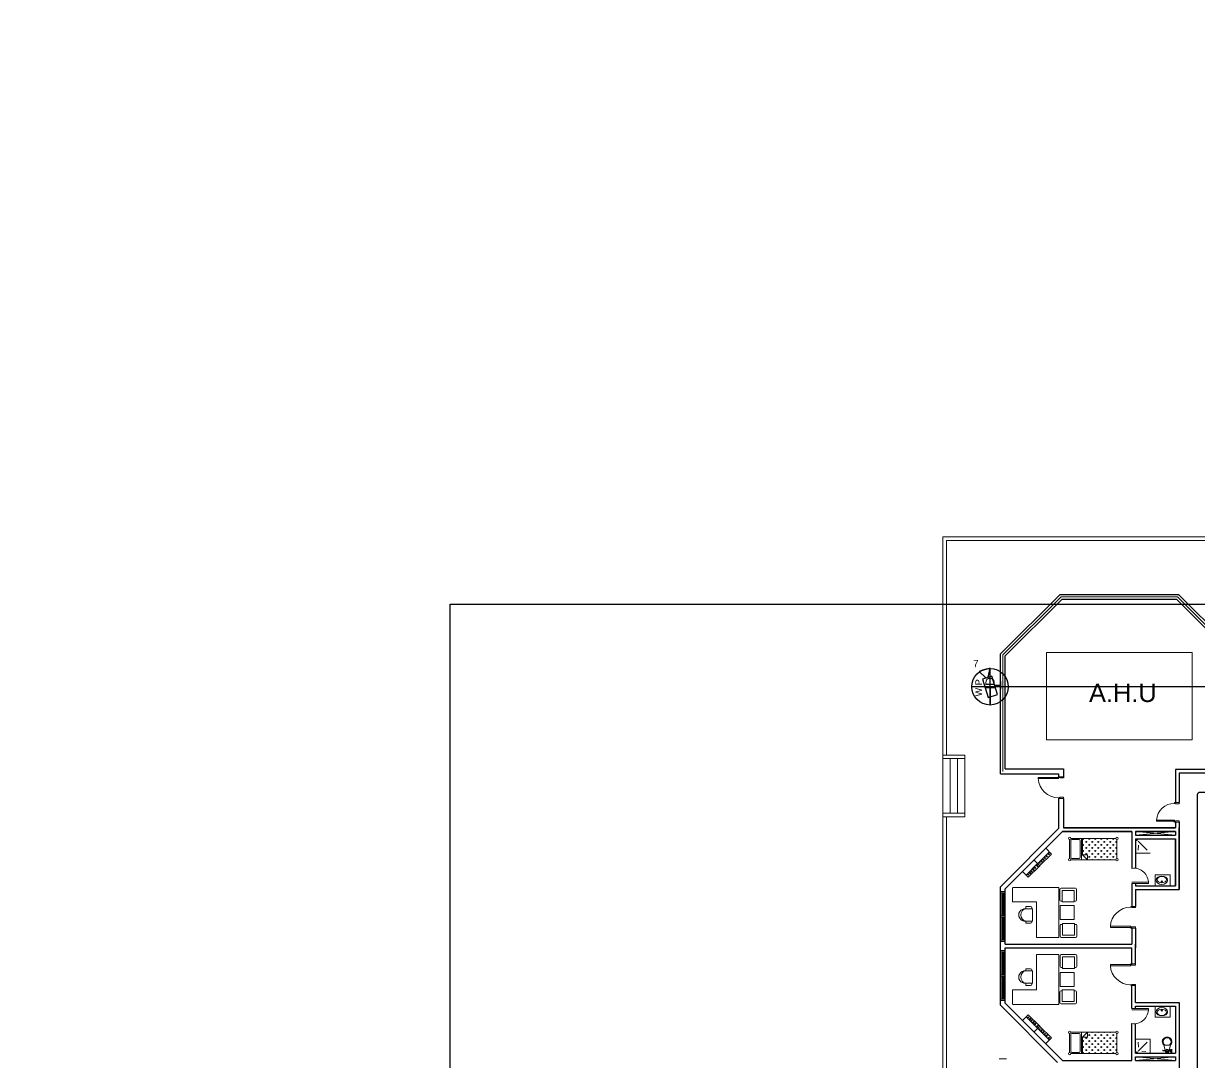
# Model space of a CAD drawing. Extents: x -59 to 582, y -1177 to 100.
# Drawn here: x 367.4 to 415.87, y -30.59 to 12.21 of the extents above; entities that cross this region are included whole.
import ezdxf

# ---------------------------------------------------------------- set-up
doc = ezdxf.new("R2010")
doc.units = 0
doc.header["$LTSCALE"] = 0.15
doc.layers.get('0').update_dxf_attribs({"color": 252})
for name, color, linetype in [('0 CCTV', 252, 'Continuous'), ('0 sockets', 252, 'Continuous'), ('bound', 252, 'Continuous'), ('CCTV', 4, 'Continuous')]:
    doc.layers.add(name, color=color, linetype=linetype)
for name, color, linetype, lineweight in [('anal', 252, 'Continuous', 20), ('DOOR', 252, 'Continuous', 20), ('E-LT-CKT-NM', 7, 'Continuous', 30), ('FUR', 252, 'Continuous', 9), ('FURNITURE-1', 252, 'Continuous', 9), ('sofa', 252, 'Continuous', 9), ('wall', 252, 'Continuous', 30)]:
    doc.layers.add(name, color=color, linetype=linetype, lineweight=lineweight)
doc.styles.add('Arial_3', font='arial.ttf', dxfattribs={"height": 2.345885})
doc.styles.add('SDC-TEXT-ARB', font='sdc-arb.shx')

# ---------------------------------------------------------------- blocks, each defined once
blk = doc.blocks.new('D90')
at = {"layer": 'DOOR'}
for points in [[(0.03, 0.2), (0.03, 1.04), (0.078, 1.04), (0.078, 0.2)], [(0.03, 0.2), (0, 0.2), (0, 0), (0.05, 0), (0.05, 0.15), (0.03, 0.15)], [(0.87, 0.2), (0.9, 0.2), (0.9, 0), (0.85, 0), (0.85, 0.15), (0.87, 0.15)]]:
    blk.add_lwpolyline(points, close=True, dxfattribs=at)
blk.add_circle((0.02, 0.21), 0.01, dxfattribs=at)
blk.add_arc((0.025, 0.197), 0.845, 0.2218, 86.3889, dxfattribs=at)
blk = doc.blocks.new('D80')
at = {"layer": 'DOOR'}
for points in [[(0.03, 0.2), (0.03, 0.94), (0.078, 0.94), (0.078, 0.2)], [(0.03, 0.2), (0, 0.2), (0, 0), (0.05, 0), (0.05, 0.15), (0.03, 0.15)], [(0.77, 0.2), (0.8, 0.2), (0.8, 0), (0.75, 0), (0.75, 0.15), (0.77, 0.15)]]:
    blk.add_lwpolyline(points, close=True, dxfattribs=at)
blk.add_circle((0.02, 0.21), 0.01, dxfattribs=at)
blk.add_arc((0.03, 0.2), 0.74, 0, 86.2769, dxfattribs=at)
blk = doc.blocks.new('ELLIPSE')
blk.add_circle((0.5, 0.5), 0.5)
blk = doc.blocks.new('ARCH')
at = {"layer": 'anal'}
for p, q in [((5.325, 377.4), (5.325, 379.875)), ((5.325, 379.875), (43.725, 379.875)), ((5.475, 377.4), (5.475, 379.725)), ((5.475, 379.725), (43.875, 379.725)), ((5.325, 326.925), (5.325, 377.4)), ((5.475, 370.875), (5.475, 377.4)), ((10.2, 377.4), (7.8, 375)), ((7.8, 375), (10.2, 377.4)), ((15, 377.4), (10.2, 377.4)), ((10.2, 377.4), (15, 377.4)), ((17.4, 375), (15, 377.4)), ((15, 377.4), (17.4, 375)), ((7.8, 375), (7.8, 370.2)), ((7.8, 370.2), (7.8, 375)), ((5.325, 370.875), (6.225, 370.875)), ((6.225, 370.875), (6.225, 368.325)), ((5.325, 370.725), (6.225, 370.725)), ((5.325, 370.725), (5.625, 370.725)), ((5.325, 370.725), (5.325, 368.475)), ((5.625, 370.725), (5.625, 368.475)), ((5.925, 370.725), (5.925, 368.475)), ((6.225, 368.475), (5.325, 368.475)), ((6.225, 368.325), (5.325, 368.325)), ((5.475, 327.075), (5.475, 368.325)), ((14.925, 367.575), (13.275, 367.725)), ((14.925, 367.725), (13.275, 367.575)), ((13.275, 367.575), (14.925, 367.725)), ((14.925, 367.575), (13.275, 367.725)), ((7.8, 365.242), (7.7, 365.242)), ((7.7, 365.192), (7.9, 365.192)), ((7.76, 364.242), (7.76, 365.192)), ((7.785, 364.242), (7.785, 365.192)), ((7.8, 365.242), (7.9, 365.242)), ((7.8, 365.192), (7.9, 365.192)), ((7.815, 364.242), (7.815, 365.192)), ((7.84, 364.242), (7.84, 365.192)), ((7.7, 364.242), (7.9, 364.242)), ((7.7, 364.192), (7.9, 364.192)), ((7.76, 363.242), (7.76, 364.192)), ((7.785, 363.242), (7.785, 364.192)), ((7.815, 363.242), (7.815, 364.192)), ((7.84, 363.242), (7.84, 364.192)), ((7.9, 364.242), (7.9, 364.192)), ((7.7, 363.242), (7.9, 363.242)), ((7.8, 363.192), (7.7, 363.192)), ((7.8, 363.242), (7.9, 363.242)), ((7.8, 363.192), (7.9, 363.192)), ((7.8, 362.808), (7.7, 362.808)), ((7.7, 362.758), (7.9, 362.758)), ((7.76, 361.808), (7.76, 362.758)), ((7.785, 361.808), (7.785, 362.758)), ((7.8, 362.808), (7.9, 362.808)), ((7.8, 362.758), (7.9, 362.758)), ((7.815, 361.808), (7.815, 362.758)), ((7.84, 361.808), (7.84, 362.758)), ((7.7, 361.808), (7.9, 361.808)), ((7.7, 361.758), (7.9, 361.758)), ((7.76, 360.808), (7.76, 361.758)), ((7.785, 360.808), (7.785, 361.758)), ((7.815, 360.808), (7.815, 361.758)), ((7.84, 360.808), (7.84, 361.758)), ((7.9, 361.808), (7.9, 361.758)), ((7.7, 360.808), (7.9, 360.808)), ((7.8, 360.758), (7.7, 360.758)), ((7.8, 360.808), (7.9, 360.808)), ((7.8, 360.758), (7.9, 360.758)), ((7.95, 358.35), (7.65, 358.35)), ((14.925, 358.275), (13.275, 358.425)), ((14.925, 358.425), (13.275, 358.275))]:
    blk.add_line(p, q, dxfattribs=at)
blk.add_lwpolyline([(15.607, 375.099), (9.607, 375.099), (9.607, 371.499), (15.607, 371.499)], close=True, dxfattribs=at)
at = {"layer": 'bound', "color": 2}
blk.add_lwpolyline([(91.902, 377.348), (94.426, 377.348), (94.426, 312.722), (-14.994, 312.722), (-14.994, 377.09), (94.639, 377.09)], dxfattribs=at)
at = {"layer": 'DOOR'}
for points in [[(13.075, 364.604), (13.075, 364.634), (13.275, 364.634), (13.275, 364.584), (13.125, 364.584), (13.125, 364.604)], [(13.075, 363.764), (12.235, 363.764), (12.235, 363.812), (13.075, 363.812)], [(13.075, 363.764), (13.075, 363.734), (13.275, 363.734), (13.275, 363.784), (13.125, 363.784), (13.125, 363.764)], [(13.075, 362.236), (12.235, 362.236), (12.235, 362.188), (13.075, 362.188)], [(13.075, 362.236), (13.075, 362.266), (13.275, 362.266), (13.275, 362.216), (13.125, 362.216), (13.125, 362.236)], [(13.075, 361.396), (13.075, 361.366), (13.275, 361.366), (13.275, 361.416), (13.125, 361.416), (13.125, 361.396)]]:
    blk.add_lwpolyline(points, close=True, dxfattribs=at)
for centre in [(13.065, 363.754), (13.065, 362.246)]:
    blk.add_circle(centre, 0.01, dxfattribs=at)
for centre, start, end in [((13.078, 363.759), 90.2218, 176.3889), ((13.078, 362.241), 183.6111, 269.7782)]:
    blk.add_arc(centre, 0.845, start, end, dxfattribs=at)
at = {"layer": 'FUR'}
for p, q in [((12.456, 367.436), (10.604, 367.436)), ((11.042, 367.436), (11.042, 366.559)), ((11.091, 367.436), (11.091, 366.754)), ((11.147, 367.415), (11.091, 367.415)), ((11.116, 367.436), (11.116, 367.384)), ((11.395, 367.415), (11.333, 367.415)), ((11.364, 367.436), (11.364, 367.384)), ((11.643, 367.415), (11.581, 367.415)), ((11.612, 367.436), (11.612, 367.384)), ((11.89, 367.415), (11.828, 367.415)), ((11.859, 367.436), (11.859, 367.384)), ((12.138, 367.415), (12.076, 367.415)), ((12.107, 367.436), (12.107, 367.384)), ((12.386, 367.415), (12.324, 367.415)), ((12.355, 367.436), (12.355, 367.384)), ((10.555, 367.387), (10.555, 366.607)), ((10.604, 367.339), (10.604, 366.656)), ((10.945, 367.387), (10.652, 367.387)), ((10.994, 367.339), (10.994, 366.656)), ((11.147, 367.167), (11.091, 367.167)), ((11.147, 366.92), (11.091, 366.92)), ((11.116, 367.198), (11.116, 367.136)), ((11.116, 366.951), (11.116, 366.889)), ((11.271, 367.291), (11.209, 367.291)), ((11.271, 367.043), (11.209, 367.043)), ((11.24, 367.322), (11.24, 367.26)), ((11.24, 367.074), (11.24, 367.013)), ((11.395, 367.167), (11.333, 367.167)), ((11.395, 366.92), (11.333, 366.92)), ((11.364, 367.198), (11.364, 367.136)), ((11.364, 366.951), (11.364, 366.889)), ((11.519, 367.291), (11.457, 367.291)), ((11.519, 367.043), (11.457, 367.043)), ((11.488, 367.322), (11.488, 367.26)), ((11.488, 367.074), (11.488, 367.013)), ((11.643, 367.167), (11.581, 367.167)), ((11.643, 366.92), (11.581, 366.92)), ((11.612, 367.198), (11.612, 367.136)), ((11.612, 366.951), (11.612, 366.889)), ((11.767, 367.291), (11.705, 367.291)), ((11.767, 367.043), (11.705, 367.043)), ((11.736, 367.322), (11.736, 367.26)), ((11.736, 367.074), (11.736, 367.013)), ((11.89, 367.167), (11.828, 367.167)), ((11.89, 366.92), (11.828, 366.92)), ((11.859, 367.198), (11.859, 367.136)), ((11.859, 366.951), (11.859, 366.889)), ((12.014, 367.291), (11.952, 367.291)), ((12.014, 367.043), (11.952, 367.043)), ((11.983, 367.322), (11.983, 367.26)), ((11.983, 367.074), (11.983, 367.013)), ((12.138, 367.167), (12.076, 367.167)), ((12.138, 366.92), (12.076, 366.92)), ((12.107, 367.198), (12.107, 367.136)), ((12.107, 366.951), (12.107, 366.889)), ((12.262, 367.291), (12.2, 367.291)), ((12.262, 367.043), (12.2, 367.043)), ((12.231, 367.322), (12.231, 367.26)), ((12.231, 367.074), (12.231, 367.013)), ((12.386, 367.167), (12.324, 367.167)), ((12.386, 366.92), (12.324, 366.92)), ((12.355, 367.198), (12.355, 367.136)), ((12.355, 366.951), (12.355, 366.889)), ((12.505, 367.291), (12.448, 367.291)), ((12.505, 367.043), (12.448, 367.043)), ((12.478, 367.322), (12.478, 367.26)), ((12.478, 367.074), (12.478, 367.013)), ((12.505, 366.607), (12.505, 367.387)), ((10.604, 366.559), (12.456, 366.559)), ((10.652, 366.607), (10.945, 366.607)), ((11.286, 366.559), (11.091, 366.754)), ((11.091, 366.754), (11.286, 366.754)), ((11.271, 366.796), (11.209, 366.796)), ((11.24, 366.827), (11.24, 366.765)), ((11.286, 366.754), (11.286, 366.559)), ((11.395, 366.672), (11.333, 366.672)), ((11.364, 366.703), (11.364, 366.641)), ((11.519, 366.796), (11.457, 366.796)), ((11.488, 366.827), (11.488, 366.765)), ((11.488, 366.579), (11.488, 366.559)), ((11.643, 366.672), (11.581, 366.672)), ((11.612, 366.703), (11.612, 366.641)), ((11.767, 366.796), (11.705, 366.796)), ((11.736, 366.827), (11.736, 366.765)), ((11.736, 366.579), (11.736, 366.559)), ((11.89, 366.672), (11.828, 366.672)), ((11.859, 366.703), (11.859, 366.641)), ((12.014, 366.796), (11.952, 366.796)), ((11.983, 366.827), (11.983, 366.765)), ((11.983, 366.579), (11.983, 366.559)), ((12.138, 366.672), (12.076, 366.672)), ((12.107, 366.703), (12.107, 366.641)), ((12.262, 366.796), (12.2, 366.796)), ((12.231, 366.827), (12.231, 366.765)), ((12.231, 366.579), (12.231, 366.559)), ((12.386, 366.672), (12.324, 366.672)), ((12.355, 366.703), (12.355, 366.641)), ((12.505, 366.796), (12.448, 366.796)), ((12.478, 366.827), (12.478, 366.765)), ((8.2, 365.409), (10.105, 365.409)), ((8.2, 365.385), (8.2, 364.814)), ((10.105, 365.409), (10.105, 363.352)), ((10.154, 365.339), (10.154, 364.894)), ((10.497, 365.385), (10.2, 365.385)), ((10.245, 365.294), (10.245, 364.814)), ((10.497, 365.294), (10.245, 365.294)), ((10.497, 365.385), (10.794, 365.385)), ((10.497, 365.294), (10.748, 365.294)), ((10.748, 365.294), (10.748, 364.814)), ((10.84, 365.339), (10.84, 364.894)), ((9.191, 364.814), (8.2, 364.814)), ((8.742, 364.623), (8.946, 364.623)), ((8.742, 364.532), (8.742, 364.623)), ((8.742, 364.532), (9.026, 364.532)), ((8.992, 364.532), (8.992, 364.578)), ((9.026, 364.281), (9.026, 364.532)), ((9.191, 364.814), (9.191, 363.352)), ((10.166, 364.092), (10.166, 364.664)), ((10.737, 364.664), (10.166, 364.664)), ((10.245, 364.848), (10.2, 364.848)), ((10.497, 364.814), (10.245, 364.814)), ((10.497, 364.814), (10.748, 364.814)), ((10.737, 364.092), (10.737, 364.664)), ((10.748, 364.848), (10.794, 364.848)), ((8.742, 363.938), (8.742, 364.029)), ((8.742, 364.029), (9.026, 364.029)), ((8.992, 364.029), (8.992, 363.983)), ((9.026, 364.281), (9.026, 364.029)), ((10.737, 364.092), (10.166, 364.092)), ((8.742, 363.938), (8.946, 363.938)), ((10.163, 363.401), (10.163, 363.847)), ((10.255, 363.893), (10.209, 363.893)), ((10.506, 363.927), (10.255, 363.927)), ((10.255, 363.447), (10.255, 363.927)), ((10.506, 363.927), (10.758, 363.927)), ((10.758, 363.447), (10.758, 363.927)), ((10.758, 363.893), (10.803, 363.893)), ((10.849, 363.401), (10.849, 363.847)), ((10.105, 363.352), (9.191, 363.352)), ((10.506, 363.355), (10.209, 363.355)), ((10.506, 363.447), (10.255, 363.447)), ((10.506, 363.447), (10.758, 363.447)), ((10.506, 363.355), (10.803, 363.355)), ((10.105, 362.648), (9.191, 362.648)), ((9.191, 361.186), (9.191, 362.648)), ((10.105, 360.591), (10.105, 362.648)), ((10.163, 362.599), (10.163, 362.153)), ((10.506, 362.645), (10.209, 362.645)), ((10.506, 362.645), (10.803, 362.645)), ((10.849, 362.599), (10.849, 362.153)), ((10.255, 362.107), (10.209, 362.107)), ((10.506, 362.553), (10.255, 362.553)), ((10.255, 362.553), (10.255, 362.073)), ((10.506, 362.073), (10.255, 362.073)), ((10.506, 362.553), (10.758, 362.553)), ((10.506, 362.073), (10.758, 362.073)), ((10.758, 362.553), (10.758, 362.073)), ((10.758, 362.107), (10.803, 362.107)), ((8.742, 362.062), (8.742, 361.971)), ((8.742, 362.062), (8.946, 362.062)), ((8.742, 361.971), (9.026, 361.971)), ((8.992, 361.971), (8.992, 362.017)), ((9.026, 361.719), (9.026, 361.971)), ((9.026, 361.719), (9.026, 361.468)), ((10.166, 361.908), (10.166, 361.336)), ((10.737, 361.908), (10.166, 361.908)), ((10.737, 361.908), (10.737, 361.336)), ((9.191, 361.186), (8.2, 361.186)), ((8.2, 360.615), (8.2, 361.186)), ((8.742, 361.468), (9.026, 361.468)), ((8.742, 361.468), (8.742, 361.377)), ((8.742, 361.377), (8.946, 361.377)), ((8.992, 361.468), (8.992, 361.422)), ((10.154, 360.661), (10.154, 361.106)), ((10.737, 361.336), (10.166, 361.336)), ((10.245, 361.152), (10.2, 361.152)), ((10.497, 361.186), (10.245, 361.186)), ((10.245, 360.706), (10.245, 361.186)), ((10.497, 361.186), (10.748, 361.186)), ((10.748, 360.706), (10.748, 361.186)), ((10.748, 361.152), (10.794, 361.152)), ((10.84, 360.661), (10.84, 361.106)), ((10.497, 360.706), (10.245, 360.706)), ((10.497, 360.706), (10.748, 360.706)), ((8.2, 360.591), (10.105, 360.591)), ((10.497, 360.615), (10.2, 360.615)), ((10.497, 360.615), (10.794, 360.615)), ((10.555, 358.613), (10.555, 359.393)), ((10.604, 359.441), (12.456, 359.441)), ((10.604, 358.661), (10.604, 359.344)), ((10.652, 359.393), (10.945, 359.393)), ((10.994, 358.661), (10.994, 359.344)), ((11.042, 358.564), (11.042, 359.441)), ((11.286, 359.441), (11.091, 359.246)), ((11.091, 359.246), (11.286, 359.246)), ((11.091, 358.564), (11.091, 359.246)), ((11.271, 359.204), (11.209, 359.204)), ((11.24, 359.173), (11.24, 359.235)), ((11.286, 359.246), (11.286, 359.441)), ((11.395, 359.328), (11.333, 359.328)), ((11.364, 359.297), (11.364, 359.359)), ((11.519, 359.204), (11.457, 359.204)), ((11.488, 359.421), (11.488, 359.441)), ((11.488, 359.173), (11.488, 359.235)), ((11.643, 359.328), (11.581, 359.328)), ((11.612, 359.297), (11.612, 359.359)), ((11.767, 359.204), (11.705, 359.204)), ((11.736, 359.421), (11.736, 359.441)), ((11.736, 359.173), (11.736, 359.235)), ((11.89, 359.328), (11.828, 359.328)), ((11.859, 359.297), (11.859, 359.359)), ((12.014, 359.204), (11.952, 359.204)), ((11.983, 359.421), (11.983, 359.441)), ((11.983, 359.173), (11.983, 359.235)), ((12.138, 359.328), (12.076, 359.328)), ((12.107, 359.297), (12.107, 359.359)), ((12.262, 359.204), (12.2, 359.204)), ((12.231, 359.421), (12.231, 359.441)), ((12.231, 359.173), (12.231, 359.235)), ((12.386, 359.328), (12.324, 359.328)), ((12.355, 359.297), (12.355, 359.359)), ((12.505, 359.204), (12.448, 359.204)), ((12.478, 359.173), (12.478, 359.235)), ((12.505, 359.393), (12.505, 358.613)), ((11.147, 359.08), (11.091, 359.08)), ((11.147, 358.833), (11.091, 358.833)), ((11.116, 359.049), (11.116, 359.111)), ((11.116, 358.802), (11.116, 358.864)), ((11.271, 358.957), (11.209, 358.957)), ((11.271, 358.709), (11.209, 358.709)), ((11.24, 358.926), (11.24, 358.987)), ((11.24, 358.678), (11.24, 358.74)), ((11.395, 359.08), (11.333, 359.08)), ((11.395, 358.833), (11.333, 358.833)), ((11.364, 359.049), (11.364, 359.111)), ((11.364, 358.802), (11.364, 358.864)), ((11.519, 358.957), (11.457, 358.957)), ((11.519, 358.709), (11.457, 358.709)), ((11.488, 358.926), (11.488, 358.987)), ((11.488, 358.678), (11.488, 358.74)), ((11.643, 359.08), (11.581, 359.08)), ((11.643, 358.833), (11.581, 358.833)), ((11.612, 359.049), (11.612, 359.111)), ((11.612, 358.802), (11.612, 358.864)), ((11.767, 358.957), (11.705, 358.957)), ((11.767, 358.709), (11.705, 358.709)), ((11.736, 358.926), (11.736, 358.987)), ((11.736, 358.678), (11.736, 358.74)), ((11.89, 359.08), (11.828, 359.08)), ((11.89, 358.833), (11.828, 358.833)), ((11.859, 359.049), (11.859, 359.111)), ((11.859, 358.802), (11.859, 358.864)), ((12.014, 358.957), (11.952, 358.957)), ((12.014, 358.709), (11.952, 358.709)), ((11.983, 358.926), (11.983, 358.987)), ((11.983, 358.678), (11.983, 358.74)), ((12.138, 359.08), (12.076, 359.08)), ((12.138, 358.833), (12.076, 358.833)), ((12.107, 359.049), (12.107, 359.111)), ((12.107, 358.802), (12.107, 358.864)), ((12.262, 358.957), (12.2, 358.957)), ((12.262, 358.709), (12.2, 358.709)), ((12.231, 358.926), (12.231, 358.987)), ((12.231, 358.678), (12.231, 358.74)), ((12.386, 359.08), (12.324, 359.08)), ((12.386, 358.833), (12.324, 358.833)), ((12.355, 359.049), (12.355, 359.111)), ((12.355, 358.802), (12.355, 358.864)), ((12.505, 358.957), (12.448, 358.957)), ((12.505, 358.709), (12.448, 358.709)), ((12.478, 358.926), (12.478, 358.987)), ((12.478, 358.678), (12.478, 358.74)), ((12.456, 358.564), (10.604, 358.564)), ((10.945, 358.613), (10.652, 358.613)), ((11.147, 358.585), (11.091, 358.585)), ((11.116, 358.564), (11.116, 358.616)), ((11.395, 358.585), (11.333, 358.585)), ((11.364, 358.564), (11.364, 358.616)), ((11.643, 358.585), (11.581, 358.585)), ((11.612, 358.564), (11.612, 358.616)), ((11.89, 358.585), (11.828, 358.585)), ((11.859, 358.564), (11.859, 358.616)), ((12.138, 358.585), (12.076, 358.585)), ((12.107, 358.564), (12.107, 358.616)), ((12.386, 358.585), (12.324, 358.585)), ((12.355, 358.564), (12.355, 358.616))]:
    blk.add_line(p, q, dxfattribs=at)
for centre, radius in [((10.555, 367.436), 0.0488), ((12.505, 367.436), 0.0488), ((10.555, 366.559), 0.0487), ((12.505, 366.559), 0.0488), ((10.555, 359.441), 0.0487), ((12.505, 359.441), 0.0488), ((10.555, 358.564), 0.0488), ((12.505, 358.564), 0.0488)]:
    blk.add_circle(centre, radius, dxfattribs=at)
for centre, radius, start, end in [((10.652, 367.339), 0.0488, 90, 180), ((10.945, 367.339), 0.0488, 0, 90), ((10.652, 366.656), 0.0488, 180, 270), ((10.945, 366.656), 0.0488, 270, 0), ((10.2, 365.339), 0.0457, 90, 180), ((10.794, 365.339), 0.0457, 360, 90), ((8.709, 364.281), 0.254, 82.4334, 277.5666), ((8.77, 364.308), 0.225, 97.1177, 187.1177), ((8.946, 364.578), 0.0457, 0, 90), ((10.2, 364.894), 0.0457, 180, 270), ((10.794, 364.894), 0.0457, 270, 360), ((8.77, 364.253), 0.225, 172.8823, 262.8823), ((8.946, 363.983), 0.0457, 270, 0), ((10.209, 363.847), 0.0457, 90, 180), ((10.803, 363.847), 0.0457, 0, 90), ((10.209, 363.401), 0.0457, 180, 270), ((10.803, 363.401), 0.0457, 270, 0), ((10.209, 362.599), 0.0457, 90, 180), ((10.803, 362.599), 0.0457, 360, 90), ((10.209, 362.153), 0.0457, 180, 270), ((10.803, 362.153), 0.0457, 270, 360), ((8.709, 361.719), 0.254, 82.4334, 277.5666), ((8.77, 361.747), 0.225, 97.1177, 187.1177), ((8.77, 361.692), 0.225, 172.8823, 262.8823), ((8.946, 362.017), 0.0457, 360, 90), ((8.946, 361.422), 0.0457, 270, 360), ((10.2, 361.106), 0.0457, 90, 180), ((10.794, 361.106), 0.0457, 0, 90), ((10.2, 360.661), 0.0457, 180, 270), ((10.794, 360.661), 0.0457, 270, 0), ((10.652, 359.344), 0.0488, 90, 180), ((10.945, 359.344), 0.0488, 0, 90), ((10.652, 358.661), 0.0488, 180, 270), ((10.945, 358.661), 0.0488, 270, 0)]:
    blk.add_arc(centre, radius, start, end, dxfattribs=at)
at = {"layer": 'FURNITURE-1'}
for p, q in [((9.801, 366.793), (9.566, 367.027)), ((9.322, 366.312), (9.087, 366.545)), ((9.701, 366.862), (9.252, 366.411)), ((9.342, 366.403), (9.28, 366.439)), ((9.356, 366.426), (9.3, 366.459)), ((9.801, 366.793), (9.325, 366.315)), ((9.409, 366.46), (9.355, 366.514)), ((9.428, 366.479), (9.374, 366.533)), ((9.479, 366.529), (9.417, 366.577)), ((9.438, 366.47), (9.419, 366.45)), ((9.495, 366.551), (9.437, 366.596)), ((9.478, 366.529), (9.495, 366.551)), ((9.543, 366.6), (9.498, 366.658)), ((9.565, 366.617), (9.517, 366.677)), ((9.565, 366.617), (9.543, 366.6)), ((9.619, 366.67), (9.564, 366.725)), ((9.638, 366.69), (9.583, 366.744)), ((9.638, 366.69), (9.619, 366.67)), ((9.713, 366.764), (9.651, 366.812)), ((9.729, 366.786), (9.67, 366.831)), ((9.725, 366.838), (9.701, 366.862)), ((9.713, 366.764), (9.73, 366.787)), ((9.741, 366.854), (9.725, 366.838)), ((8.845, 365.833), (8.609, 366.068)), ((9.221, 366.381), (8.776, 365.933)), ((8.862, 365.921), (8.801, 365.958)), ((8.876, 365.945), (8.82, 365.978)), ((9.322, 366.312), (8.845, 365.833)), ((8.929, 365.979), (8.875, 366.033)), ((8.948, 365.998), (8.894, 366.052)), ((8.948, 365.998), (8.929, 365.979)), ((8.999, 366.048), (8.937, 366.096)), ((9.015, 366.07), (8.957, 366.115)), ((8.998, 366.047), (9.015, 366.07)), ((9.064, 366.119), (9.018, 366.177)), ((9.085, 366.135), (9.037, 366.196)), ((9.085, 366.135), (9.064, 366.119)), ((9.139, 366.189), (9.084, 366.243)), ((9.158, 366.208), (9.104, 366.263)), ((9.158, 366.208), (9.139, 366.189)), ((9.233, 366.283), (9.171, 366.331)), ((9.249, 366.304), (9.19, 366.35)), ((9.246, 366.357), (9.221, 366.381)), ((9.233, 366.283), (9.25, 366.306)), ((9.263, 366.372), (9.248, 366.357)), ((9.275, 366.387), (9.251, 366.411)), ((9.26, 366.369), (9.275, 366.384)), ((9.341, 366.401), (9.356, 366.426)), ((8.861, 365.92), (8.876, 365.945)), ((8.845, 360.167), (8.609, 359.932)), ((9.322, 359.688), (8.845, 360.167)), ((9.221, 359.619), (8.776, 360.067)), ((8.862, 360.079), (8.801, 360.042)), ((8.876, 360.055), (8.82, 360.022)), ((8.861, 360.08), (8.876, 360.055)), ((8.929, 360.021), (8.875, 359.967)), ((8.948, 360.002), (8.894, 359.948)), ((8.948, 360.002), (8.929, 360.021)), ((8.999, 359.952), (8.937, 359.904)), ((9.015, 359.93), (8.957, 359.885)), ((8.998, 359.953), (9.015, 359.93)), ((9.064, 359.881), (9.018, 359.823)), ((9.085, 359.865), (9.037, 359.804)), ((9.085, 359.865), (9.064, 359.881)), ((9.139, 359.811), (9.084, 359.757)), ((9.322, 359.688), (9.087, 359.455)), ((9.158, 359.792), (9.104, 359.737)), ((9.158, 359.792), (9.139, 359.811)), ((9.233, 359.717), (9.171, 359.669)), ((9.249, 359.696), (9.19, 359.65)), ((9.233, 359.717), (9.25, 359.694)), ((9.801, 359.207), (9.325, 359.685)), ((9.246, 359.643), (9.221, 359.619)), ((9.263, 359.628), (9.248, 359.643)), ((9.275, 359.613), (9.251, 359.589)), ((9.701, 359.138), (9.252, 359.589)), ((9.26, 359.631), (9.275, 359.616)), ((9.342, 359.597), (9.28, 359.561)), ((9.356, 359.574), (9.3, 359.541)), ((9.341, 359.599), (9.356, 359.574)), ((9.409, 359.54), (9.355, 359.486)), ((9.428, 359.521), (9.374, 359.467)), ((9.479, 359.471), (9.417, 359.423)), ((9.438, 359.53), (9.419, 359.55)), ((9.495, 359.449), (9.437, 359.404)), ((9.478, 359.471), (9.495, 359.449)), ((9.543, 359.4), (9.498, 359.342)), ((9.565, 359.383), (9.517, 359.323)), ((9.565, 359.383), (9.543, 359.4)), ((9.619, 359.33), (9.564, 359.275)), ((9.801, 359.207), (9.566, 358.973)), ((9.638, 359.31), (9.583, 359.256)), ((9.638, 359.31), (9.619, 359.33)), ((9.713, 359.236), (9.651, 359.188)), ((9.729, 359.214), (9.67, 359.169)), ((9.713, 359.236), (9.73, 359.213)), ((9.725, 359.162), (9.701, 359.138)), ((9.741, 359.146), (9.725, 359.162))]:
    blk.add_line(p, q, dxfattribs=at)
at = {"layer": 'FURNITURE-1', "ltscale": 0.5}
for p, q in [((14.701, 365.934), (14.085, 365.934)), ((14.085, 365.475), (14.085, 365.934)), ((14.701, 365.475), (14.701, 365.934)), ((14.085, 360.525), (14.085, 360.066)), ((14.701, 360.525), (14.701, 360.066)), ((14.701, 360.066), (14.085, 360.066))]:
    blk.add_line(p, q, dxfattribs=at)
at = {"layer": 'sofa'}
for p, q in [((13.38, 367.318), (13.752, 366.953)), ((13.388, 366.946), (13.395, 367.161)), ((13.275, 366.831), (13.875, 366.831)), ((13.125, 365.631), (13.804, 365.631)), ((13.125, 365.581), (13.804, 365.581)), ((13.125, 360.419), (13.804, 360.419)), ((13.125, 360.369), (13.804, 360.369)), ((13.275, 359.153), (13.875, 359.153)), ((13.38, 358.665), (13.752, 359.03)), ((13.388, 359.038), (13.395, 358.823)), ((13.875, 359.153), (13.875, 358.575)), ((14.413, 358.697), (14.542, 358.697)), ((14.493, 358.698), (14.436, 358.917)), ((14.482, 358.917), (14.667, 358.917)), ((14.725, 358.709), (14.601, 358.709)), ((14.659, 358.709), (14.714, 358.917)), ((14.714, 358.72), (14.714, 358.732)), ((14.714, 358.732), (14.783, 358.732)), ((14.783, 358.72), (14.714, 358.72)), ((14.725, 358.651), (14.725, 358.72)), ((14.772, 358.72), (14.772, 358.651)), ((13.526, 358.669), (13.698, 358.65)), ((14.542, 358.674), (14.413, 358.674)), ((14.505, 358.651), (14.499, 358.674)), ((14.6, 358.663), (14.725, 358.663)), ((14.644, 358.651), (14.647, 358.663)), ((14.714, 358.651), (14.783, 358.651)), ((14.714, 358.639), (14.714, 358.651)), ((14.783, 358.639), (14.714, 358.639)), ((14.725, 358.558), (14.725, 358.639)), ((14.772, 358.639), (14.772, 358.558))]:
    blk.add_line(p, q, dxfattribs=at)
for centre, radius in [((13.326, 367.375), 0.0268), ((14.355, 365.658), 0.0306), ((14.355, 365.658), 0.0172), ((14.355, 360.342), 0.0306), ((14.355, 360.342), 0.0172), ((14.575, 358.686), 0.0347), ((13.326, 358.608), 0.0268)]:
    blk.add_circle(centre, radius, dxfattribs=at)
for centre, radius, start, end in [((13.205, 365.606), 0.6, 357.612, 97.6539), ((13.205, 360.394), 0.6, 262.3461, 2.388), ((14.564, 359.055), 0.188, 86.62, 226.9828), ((14.576, 359.053), 0.165, 90.3, 235.4946), ((14.586, 359.055), 0.188, 313.0172, 93.38), ((14.574, 359.053), 0.165, 304.5054, 89.7), ((14.413, 358.686), 0.0116, 90, 270), ((14.575, 358.686), 0.0579, 23.4137, 168.1237), ((14.575, 358.664), 0.0707, 190.3889, 349.6111), ((14.575, 358.686), 0.0579, 191.423, 337.1495)]:
    blk.add_arc(centre, radius, start, end, dxfattribs=at)
at = {"layer": 'wall'}
for p, q in [((7.7, 375.041), (10.159, 377.5)), ((7.9, 374.959), (10.241, 377.3)), ((10.159, 377.5), (15.041, 377.5)), ((10.241, 377.3), (14.959, 377.3)), ((14.959, 377.3), (17.325, 374.934)), ((15.041, 377.5), (17.4, 375.141)), ((7.7, 370.1), (7.7, 375.041)), ((7.9, 370.3), (7.9, 374.959)), ((7.7, 370.1), (10.1, 370.1)), ((7.9, 370.3), (10.3, 370.3)), ((10.1, 370.1), (10.1, 369.98)), ((10.3, 370.3), (10.3, 369.93)), ((17.325, 370.275), (14.925, 370.275)), ((14.925, 370.275), (14.925, 368.912)), ((17.4, 370.125), (15.075, 370.125)), ((15.075, 370.125), (15.075, 368.912)), ((10.1, 369.08), (10.1, 367.841)), ((10.3, 369.08), (10.3, 367.875)), ((14.925, 368.112), (14.925, 367.875)), ((15.075, 368.112), (15.075, 367.725)), ((7.7, 365.441), (10.1, 367.841)), ((10.1, 367.841), (7.7, 365.441)), ((7.9, 365.359), (10.266, 367.725)), ((10.266, 367.725), (7.9, 365.359)), ((10.266, 367.725), (13.125, 367.725)), ((13.125, 367.725), (10.266, 367.725)), ((10.3, 367.875), (14.925, 367.875)), ((14.925, 367.875), (10.3, 367.875)), ((13.125, 367.725), (13.125, 366.201)), ((14.925, 367.725), (13.275, 367.725)), ((14.925, 367.725), (13.275, 367.725)), ((13.275, 367.725), (13.275, 367.575)), ((13.275, 367.725), (14.925, 367.725)), ((13.275, 367.575), (14.925, 367.575)), ((13.275, 367.425), (13.275, 366.202)), ((13.275, 367.425), (14.925, 367.425)), ((14.925, 367.725), (14.925, 367.575)), ((14.925, 367.725), (14.925, 367.575)), ((14.925, 367.725), (14.925, 367.575)), ((14.925, 365.475), (14.925, 367.425)), ((14.925, 367.425), (14.925, 365.475)), ((14.925, 367.425), (14.925, 365.475)), ((15.075, 367.875), (15.075, 365.325)), ((15.075, 365.325), (15.075, 367.875)), ((13.125, 365.581), (13.125, 364.634)), ((13.275, 365.581), (13.275, 365.475)), ((13.275, 365.475), (14.925, 365.475)), ((7.7, 360.559), (7.7, 365.441)), ((7.9, 363.075), (7.9, 365.359)), ((13.275, 365.325), (13.275, 364.634)), ((13.275, 365.325), (15.075, 365.325)), ((13.125, 363.734), (13.125, 363.075)), ((13.275, 363.734), (13.275, 362.925)), ((7.9, 363.075), (13.125, 363.075)), ((13.275, 362.266), (13.275, 363.075)), ((7.9, 360.641), (7.9, 362.925)), ((7.9, 362.925), (13.125, 362.925)), ((7.9, 362.925), (13.125, 362.925)), ((13.125, 362.266), (13.125, 362.925)), ((13.125, 360.419), (13.125, 361.366)), ((13.275, 360.675), (13.275, 361.366)), ((10.266, 358.275), (7.9, 360.641)), ((13.275, 360.675), (15.075, 360.675)), ((15.075, 360.675), (15.075, 357.104)), ((10.059, 358.2), (7.7, 360.559)), ((13.275, 360.419), (13.275, 360.525)), ((13.275, 360.525), (14.925, 360.525)), ((14.925, 360.525), (14.925, 358.575)), ((14.925, 360.525), (14.925, 358.575)), ((14.925, 360.525), (14.925, 358.575)), ((13.125, 358.275), (13.125, 359.799)), ((13.275, 358.575), (13.275, 359.798)), ((10.266, 358.275), (13.125, 358.275)), ((13.275, 358.575), (14.925, 358.575)), ((13.275, 358.425), (14.925, 358.425)), ((13.275, 358.275), (13.275, 358.425)), ((13.275, 358.275), (14.925, 358.275)), ((14.925, 358.425), (14.925, 358.275))]:
    blk.add_line(p, q, dxfattribs=at)
at = {"layer": 'DOOR', "xscale": -1, "rotation": 90}
blk.add_blockref('D90', (10.3, 369.98), dxfattribs=at)
at = {"layer": 'DOOR', "rotation": 90}
blk.add_blockref('D80', (15.075, 368.112), dxfattribs=at)
at = {"layer": 'sofa', "extrusion": (0, 0, -1), "rotation": 180}
for p, xscale, yscale, zscale in [((-14.12, 365.883), 0.4712399999999661, 0.3450149999999894, -0.47124), ((-14.164, 365.87), 0.3824999999999932, 0.2677499999999782, -0.3825)]:
    blk.add_blockref('ELLIPSE', p, dxfattribs=dict(at, xscale=xscale, yscale=yscale, zscale=zscale))
at = {"layer": 'sofa'}
for p, xscale, yscale, zscale in [((14.12, 360.117), 0.4712399999999661, 0.3450149999999894, 0.4712399999999661), ((14.164, 360.13), 0.3824999999999932, 0.2677499999999782, 0.3824999999999932)]:
    blk.add_blockref('ELLIPSE', p, dxfattribs=dict(at, xscale=xscale, yscale=yscale, zscale=zscale))
at = {"layer": 'anal', "insert": (11.354, 373.811), "char_height": 0.75, "width": 4.8, "attachment_point": 1}
blk.add_mtext('{\\fArial|b0|i0|c0|p34;A.H.U}', dxfattribs=at)
blk = doc.blocks.new('f4')
at = {"layer": 'CCTV'}
for p, q in [((94444, 51688), (94167, 51688)), ((94306, 51895), (94306, 51688))]:
    blk.add_line(p, q, dxfattribs=at)
at = {"layer": 'CCTV', "flags": 128}
blk.add_lwpolyline([(94595, 52123), (94921, 52055), (94794, 52454), (94567, 52210)], dxfattribs=at)
blk.add_lwpolyline([(94528, 52333), (93870, 52123), (93977, 51790), (94634, 52000)], close=True, dxfattribs=at)
at = {"layer": 'CCTV', "color": 7, "lineweight": 15, "insert": (93904, 52590), "char_height": 234.6, "width": 738.13, "attachment_point": 1, "line_spacing_factor": 0.941778, "style": 'Arial_3'}
blk.add_mtext('W.P', dxfattribs=at)
at = {"layer": 'E-LT-CKT-NM', "style": 'SDC-TEXT-ARB'}
blk.add_attdef('ID', (94159, 51899), '', height=326, dxfattribs=at)
blk = doc.blocks.new('AS')
at = {"layer": 'E-LT-CKT-NM', "xscale": 0.001146844099872414, "yscale": 0.001146844099872414, "zscale": 0.001146844099872414}
blk.add_blockref('f4', (-108.093, -59.706), dxfattribs=at).add_auto_attribs({'ID': 'ID'})
blk = doc.blocks.new('EE')
at = {"layer": '0 sockets'}
h = blk.add_hatch(color=6, dxfattribs=at)
h.dxf.hatch_style = 1
h.paths.add_polyline_path([(582.394, 81.841), (-59.115, 81.841), (-59.115, -114.582), (582.394, -114.582)])
h.paths.add_polyline_path([(577.394, 76.841), (577.394, -109.582), (-54.115, -109.582), (-54.115, 76.841)], flags=16)
h.paths.add_polyline_path([(408.026, -15.139, -1), (406.517, -15.139, -1)], flags=0)
h.paths.add_polyline_path([(457.783, -31.119, 0.414214), (457.683, -31.019), (444.311, -31.019, 0.414214), (444.211, -31.119), (444.211, -48.447), (415.834, -48.447), (415.834, -19.483), (417.425, -19.483, 0.414214), (417.525, -19.383), (417.525, -15.239, 0.414214), (417.425, -15.139), (407.274, -15.139), (407.271, -15.893), (407.271, -15.139), (417.525, -15.139), (417.525, -19.483), (415.934, -19.483, 0.414214), (415.834, -19.583), (415.834, -48.347, 0.414214), (415.934, -48.447), (444.111, -48.447, 0.414214), (444.211, -48.347), (444.211, -31.019), (457.783, -31.019)], flags=0)
h.paths.add_polyline_path([(244.611, -46.068), (244.611, -46.014), (244.523, -46.014, -0.279526)], flags=0)
h.paths.add_polyline_path([(404.69, 26.947), (525.035, 26.947), (525.035, 46.285), (404.69, 46.285)], flags=8)
h.paths.add_polyline_path([(202.644, 24.078), (289.319, 24.078), (289.319, 38.411), (202.644, 38.411)], flags=8)
h.paths.add_polyline_path([(30.92, 26.429), (112.59, 26.429), (112.59, 40.761), (30.92, 40.761)], flags=8)
h.paths.add_polyline_path([(441.881, -10.206), (442.216, -10.206), (442.216, -9.756), (441.881, -9.756)], flags=8)
h.paths.add_polyline_path([(422.272, -10.246), (422.622, -10.246), (422.622, -9.796), (422.272, -9.796)], flags=8)
h.paths.add_polyline_path([(406.509, -14.41), (406.859, -14.41), (406.859, -13.96), (406.509, -13.96)], flags=8)
h.paths.add_polyline_path([(406.21, -35.713), (406.546, -35.713), (406.546, -35.263), (406.21, -35.263)], flags=8)
h.paths.add_polyline_path([(422.841, -60.607), (423.191, -60.607), (423.191, -60.157), (422.841, -60.157)], flags=8)
h.paths.add_polyline_path([(442.391, -60.84), (442.755, -60.84), (442.755, -60.39), (442.391, -60.39)], flags=8)
h.paths.add_polyline_path([(456.844, -54.1), (457.194, -54.1), (457.194, -53.65), (456.844, -53.65)], flags=8)
h.paths.add_polyline_path([(470.858, -50.81), (471.208, -50.81), (471.208, -50.36), (470.858, -50.36)], flags=8)
h.paths.add_polyline_path([(490.123, -50.756), (490.345, -50.756), (490.345, -50.306), (490.123, -50.306)], flags=8)
h.paths.add_polyline_path([(225.509, -20.343), (226.134, -20.343), (226.134, -20.118), (225.509, -20.118)], flags=8)
h.paths.add_polyline_path([(233.7, -19.938), (234.325, -19.938), (234.325, -19.713), (233.7, -19.713)], flags=8)
h.paths.add_polyline_path([(241.875, -19.552), (242.5, -19.552), (242.5, -19.327), (241.875, -19.327)], flags=8)
h.paths.add_polyline_path([(245.171, -24.632), (245.796, -24.632), (245.796, -24.407), (245.171, -24.407)], flags=8)
h.paths.add_polyline_path([(247.813, -19.255), (248.438, -19.255), (248.438, -19.03), (247.813, -19.03)], flags=8)
h.paths.add_polyline_path([(249.648, -13.387), (250.273, -13.387), (250.273, -13.162), (249.648, -13.162)], flags=8)
h.paths.add_polyline_path([(257.323, -15.794), (257.948, -15.794), (257.948, -15.569), (257.323, -15.569)], flags=8)
h.paths.add_polyline_path([(257.582, -13.183), (258.157, -13.183), (258.157, -12.958), (257.582, -12.958)], flags=8)
h.paths.add_polyline_path([(264.064, -13.101), (264.664, -13.101), (264.664, -12.876), (264.064, -12.876)], flags=8)
h.paths.add_polyline_path([(288.789, -40.902), (289.364, -40.902), (289.364, -40.677), (288.789, -40.677)], flags=8)
h.paths.add_polyline_path([(280.687, -41.005), (281.262, -41.005), (281.262, -40.78), (280.687, -40.78)], flags=8)
h.paths.add_polyline_path([(270.864, -40.875), (271.439, -40.875), (271.439, -40.65), (270.864, -40.65)], flags=8)
h.paths.add_polyline_path([(261.434, -40.771), (262.009, -40.771), (262.009, -40.546), (261.434, -40.546)], flags=8)
h.paths.add_polyline_path([(254.764, -40.853), (255.339, -40.853), (255.339, -40.628), (254.764, -40.628)], flags=8)
h.paths.add_polyline_path([(247.008, -40.845), (247.583, -40.845), (247.583, -40.62), (247.008, -40.62)], flags=8)
h.paths.add_polyline_path([(245.852, -36.479), (246.427, -36.479), (246.427, -36.254), (245.852, -36.254)], flags=8)
h.paths.add_polyline_path([(243.934, -41.639), (244.509, -41.639), (244.509, -41.414), (243.934, -41.414)], flags=8)
h.paths.add_polyline_path([(245.534, -46.587), (246.059, -46.587), (246.059, -46.362), (245.534, -46.362)], flags=8)
h.paths.add_polyline_path([(245.361, -51.832), (245.911, -51.832), (245.911, -51.607), (245.361, -51.607)], flags=8)
h.paths.add_polyline_path([(239.721, -52.272), (240.321, -52.272), (240.321, -52.047), (239.721, -52.047)], flags=8)
h.paths.add_polyline_path([(232.069, -52.917), (232.669, -52.917), (232.669, -52.692), (232.069, -52.692)], flags=8)
h.paths.add_polyline_path([(225.559, -53.646), (226.159, -53.646), (226.159, -53.421), (225.559, -53.421)], flags=8)
h.paths.add_polyline_path([(227.614, -48.128), (228.214, -48.128), (228.214, -47.903), (227.614, -47.903)], flags=8)
h.paths.add_polyline_path([(219.528, -49.489), (220.128, -49.489), (220.128, -49.264), (219.528, -49.264)], flags=8)
h.paths.add_polyline_path([(217.77, -44.284), (218.37, -44.284), (218.37, -44.059), (217.77, -44.059)], flags=8)
h.paths.add_polyline_path([(216.443, -34.713), (217.043, -34.713), (217.043, -34.488), (216.443, -34.488)], flags=8)
h.paths.add_polyline_path([(216.799, -27.091), (217.399, -27.091), (217.399, -26.866), (216.799, -26.866)], flags=8)
h.paths.add_polyline_path([(216.729, -21.755), (217.279, -21.755), (217.279, -21.53), (216.729, -21.53)], flags=8)
h.paths.add_polyline_path([(84.862, -42.445), (85.387, -42.445), (85.387, -42.22), (84.862, -42.22)], flags=8)
h.paths.add_polyline_path([(82.46, -48.761), (83.01, -48.761), (83.01, -48.536), (82.46, -48.536)], flags=8)
h.paths.add_polyline_path([(78.417, -48.71), (78.942, -48.71), (78.942, -48.485), (78.417, -48.485)], flags=8)
h.paths.add_polyline_path([(75.547, -42.452), (76.072, -42.452), (76.072, -42.227), (75.547, -42.227)], flags=8)
h.paths.add_polyline_path([(74.019, -42.418), (74.544, -42.418), (74.544, -42.193), (74.019, -42.193)], flags=8)
h.paths.add_polyline_path([(72.86, -48.761), (73.385, -48.761), (73.385, -48.536), (72.86, -48.536)], flags=8)
h.paths.add_polyline_path([(68.651, -48.707), (69.176, -48.707), (69.176, -48.482), (68.651, -48.482)], flags=8)
h.paths.add_polyline_path([(69.271, -42.456), (69.796, -42.456), (69.796, -42.231), (69.271, -42.231)], flags=8)
h.paths.add_polyline_path([(65.66, -42.443), (66.185, -42.443), (66.185, -42.218), (65.66, -42.218)], flags=8)
h.paths.add_polyline_path([(63.354, -48.708), (63.879, -48.708), (63.879, -48.483), (63.354, -48.483)], flags=8)
h.paths.add_polyline_path([(58.957, -48.718), (59.432, -48.718), (59.432, -48.493), (58.957, -48.493)], flags=8)
h.paths.add_polyline_path([(56.584, -43.041), (57.084, -43.041), (57.084, -42.816), (56.584, -42.816)], flags=8)
h.paths.add_polyline_path([(55.215, -39.312), (55.765, -39.312), (55.765, -39.087), (55.215, -39.087)], flags=8)
h.paths.add_polyline_path([(47.25, -39.118), (47.8, -39.118), (47.8, -38.893), (47.25, -38.893)], flags=8)
h.paths.add_polyline_path([(36.681, -56.177), (37.231, -56.177), (37.231, -55.952), (36.681, -55.952)], flags=8)
h.paths.add_polyline_path([(28.093, -56.08), (28.643, -56.08), (28.643, -55.855), (28.093, -55.855)], flags=8)
h.paths.add_polyline_path([(11.224, -49.617), (11.774, -49.617), (11.774, -49.392), (11.224, -49.392)], flags=8)
h.paths.add_polyline_path([(15.154, -39.272), (15.704, -39.272), (15.704, -39.047), (15.154, -39.047)], flags=8)
h.paths.add_polyline_path([(15.215, -30.394), (15.765, -30.394), (15.765, -30.169), (15.215, -30.169)], flags=8)
h.paths.add_polyline_path([(12.584, -22.24), (13.134, -22.24), (13.134, -22.015), (12.584, -22.015)], flags=8)
h.paths.add_polyline_path([(13.44, -29.574), (13.94, -29.574), (13.94, -29.349), (13.44, -29.349)], flags=8)

msp = doc.modelspace()

# ---------------------------------------------------------------- linework, layer by layer
at = {"layer": '0 sockets', "color": 6}
for points in [[(407.271, -15.139), (407.271, -15.893), (407.276, -14.385)], [(408.026, -15.139), (406.517, -15.139)]]:
    msp.add_lwpolyline(points, dxfattribs=at)
at = {"layer": '0 sockets', "color": 2}
msp.add_lwpolyline([(457.783, -35.101), (457.783, -31.119, 0.414214), (457.683, -31.019), (444.311, -31.019, 0.414214), (444.211, -31.119), (444.211, -48.347, -0.414214), (444.111, -48.447), (415.934, -48.447, -0.414214), (415.834, -48.347), (415.834, -19.583, -0.414214), (415.934, -19.483), (417.425, -19.483, 0.414214), (417.525, -19.383), (417.525, -15.239, 0.414214), (417.425, -15.139), (407.271, -15.139)], format="xyb", dxfattribs=at)
at = {"layer": '0 sockets', "color": 6}
msp.add_circle((407.271, -15.139), 0.754, dxfattribs=at)

# ---------------------------------------------------------------- block references
at = {"layer": '0 CCTV', "color": 3, "rotation": 90}
msp.add_blockref('AS', (407.271, -15.139), dxfattribs=at)
at = {"layer": '0 sockets', "color": 3}
for name, p in [('EE', (0, 0)), ('ARCH', (400, -388.83))]:
    msp.add_blockref(name, p, dxfattribs=at)

# ---------------------------------------------------------------- texts
at = {"layer": '0 sockets', "color": 6, "insert": (406.684, -14.185), "char_height": 0.3, "width": 0.202, "attachment_point": 5, "style": 'SDC-TEXT-ARB'}
msp.add_mtext('7', dxfattribs=at)

doc.saveas('drawing.dxf')
